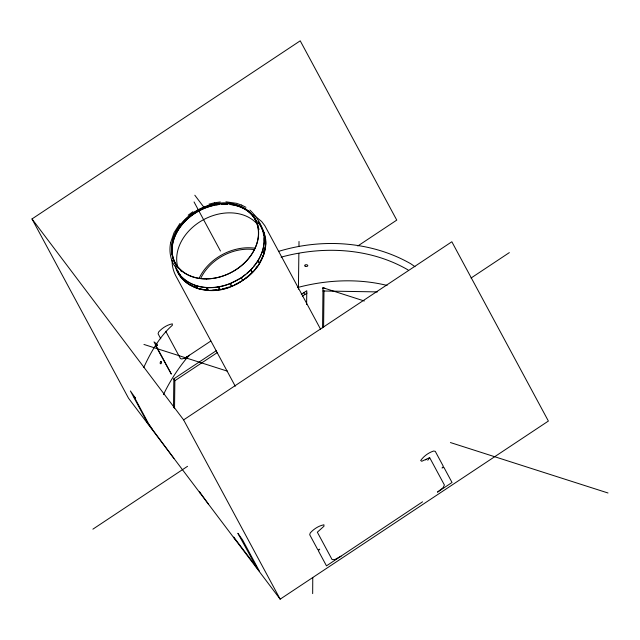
<?xml version="1.0" encoding="UTF-8"?>
<svg xmlns="http://www.w3.org/2000/svg" width="640" height="640" viewBox="0 0 640 640"><rect width="100%" height="100%" fill="white"/><g stroke="black" fill="none" stroke-linecap="round" stroke-linejoin="round"><path stroke-width="0.96" d="M312.672 593.624L312.768 577.52M306.624 304.56L306.768 290.72L301.304 294.344M322.56 327.872L322.992 287.736L322.976 288.68M323.6 327.24L323.992 290.608M173.496 407.712L173.848 378.832L216.328 350.664M174.528 408.6L174.864 380.712L173.848 378.832M298.408 289.208L298.864 253.4M298.952 246.44L299.016 241.464M170.624 242.736C169.064 250.608 170.208 259.064 174.528 265.912M173.928 458.392L147.336 422.608L130.4 390.944L135.352 397.952M170.648 242.56L174.032 232.72L179.992 223.408M143.712 367.56C150.856 352.096 159.496 336.608 172.368 325.272L172.296 323.84C167.024 324.888 162.208 328 158.64 331.984L158.088 333.776L160.8 338.808M254.504 564.64L259.328 571.032L242.56 539.888L237.864 533.288L256.176 566.592L233.728 537.104L234.744 538.992M427.768 460.248L429.664 457.624L444.4 484.992L443.176 487.608L437.448 492.16L452.032 482.48L443.904 467.384L441.992 468.008L443.392 466.44L435.264 451.336L433.584 451.032C428.448 452.736 423.792 456.128 420.664 460.536L421.768 461.28L429.664 457.624M252.696 267.52L250.752 269.984L247.032 273.048M253.84 266.048C260.52 258.376 264.896 247.96 263.968 237.728M163.448 394.656A171.808 133.328 -28.3 0 1 185.896 359.168L189.44 355.232L185.208 358.776L184.376 358.176L181.856 358.984L180.464 358.632L165.728 331.264M425.584 459.904L426.456 459.392M179.408 274.424C197.872 295.904 232.672 288.592 250.632 270.088L252.152 272.92L247.584 277.096L237.672 283.68L231.952 286.336L230.432 283.504L241.28 277.792L245.6 274.232M218.808 286.864L220.336 289.696C236.12 286.536 250.552 277.296 259.4 263.76L257.872 260.928M188.2 215.184L192.944 211.688M422.568 501.808L326.48 565.856L318.344 550.76L319.744 549.192L317.84 549.816L309.712 534.72L310.264 532.928C313.832 528.944 318.64 525.832 323.92 524.784L323.984 526.216L317.344 532.208L332.08 559.576L334.736 559.624L341.056 556.176M280.16 599.176L183.616 419.888L451.84 241.768L548.384 421.056L280.16 599.176L128.536 398.232L32 218.944L300.224 40.824L396.76 220.112L357.808 245.984M184.576 358.456L210.824 341.032M92.888 529.168L187.528 466.32M471.04 278.048L509.336 252.616M174.864 380.712L217.344 352.552M302.32 296.232L307.048 293.104M187.048 356.736L184.376 358.176M160.928 361.52L160.816 361.576A1.272 0.624 -74.7 0 0 160.176 363.464L160.864 363.832A1.272 0.624 -74.7 0 0 161.496 361.928L160.992 361.488M278.624 251.368C321.896 238.152 371.288 241.08 410.936 263.864L414.992 266.704M208.936 204.168L214.576 202.776M281.104 257.16C322.936 245.664 369.968 247.784 408.04 269.912M214.656 202.76L220.328 201.976M322.944 290.984L377.472 291.904M225.92 201.808L236.512 203.328L241.352 204.992M325.104 288.408L322.992 287.736L364.304 301M143.944 344.448L227.616 371.232M450.424 442.552L608 492.992M241.512 205.064L245.944 207.304M253.744 214.984L261.64 221.488L264.832 225.696L320.632 329.32M249.888 210.088C258.12 217.848 263.744 228.8 265.744 239.864C266.688 252.096 260.896 263.952 252.488 272.544L250.968 269.712C261.552 259.112 268.016 242.448 261.952 227.944M135.04 397.832L133.912 396.44L148.648 423.808L152.016 428.808M259.792 223.84L258.72 222.424L261.312 226.672M194.824 195.232L203.6 206.864M178.088 272.512C189.12 289.24 212.792 290.856 229.944 283.672L231.464 286.504C211.424 295.624 182.016 289.816 175.248 266.392L176.392 268.512M32 218.944L183.616 419.888M303.8 292.688L304.824 294.576M259.192 223.656L258.056 221.536L264.152 232.792L262.632 229.96M262.976 231L264.504 233.824L265.776 242.488L264.256 239.656M264.264 240.712L265.792 243.536L264.304 252.8L262.784 249.968M262.528 250.912L264.048 253.744L259.792 263.048L258.272 260.216M241.28 277.792L242.808 280.624M194.04 201.936L220.464 251.008M217.968 286.984L219.496 289.816L208.72 290.48L207.2 287.656M206.168 287.568L207.688 290.4L197.888 288.632L196.36 285.8M195.304 285.44L196.832 288.272L188.552 284.264L187.024 281.432M186.104 280.784L187.632 283.616L181.344 277.648L179.824 274.816M179.152 273.928L180.68 276.76L177.2 270.056M235.272 386.232L177 278.024C173.752 272.656 171.896 266.408 172.12 260.112M208.336 503.992L199.344 491.528L200.36 493.416M176.768 269.224L177.448 271.24M262.904 230.488L263.688 235.808M174.896 265.36L174.976 265.864M200.904 278.008A44.184 34.288 -28.3 0 1 254.32 249.616M199.424 277.696A45.88 35.608 -28.3 0 1 254.896 248.216M177.896 267.904A45.88 35.608 -28.3 0 1 176.832 266.448M175.88 264.936A45.88 35.608 -28.3 0 1 172.832 257.48M172.624 256.6A45.88 35.608 -28.3 0 1 173.936 238.744M174.224 237.952A45.88 35.608 -28.3 0 1 181.104 225.72M181.672 225A45.88 35.608 -28.3 0 1 194.192 213.68M194.992 213.152A45.88 35.608 -28.3 0 1 209.736 206.368M210.648 206.104A45.88 35.608 -28.3 0 1 215.216 205.016M216.136 204.848A45.88 35.608 -28.3 0 1 218.888 204.44M220.712 204.256A45.88 35.608 -28.3 0 1 227.896 204.168M231.376 204.528A45.88 35.608 -28.3 0 1 235.56 205.352M236.376 205.56A45.88 35.608 -28.3 0 1 256.848 221.904M229.56 204.44A45.672 35.44 -28.3 0 1 258.192 226.136M258.624 227.888A45.672 35.44 -28.3 0 1 258.952 229.672M181.768 271.664A45.672 35.44 -28.3 0 1 180.432 270.424M178.048 267.736A45.672 35.44 -28.3 0 1 176.992 266.288M176.496 265.544A45.672 35.44 -28.3 0 1 174.104 238.712M174.384 237.92A45.672 35.44 -28.3 0 1 209.736 206.48M210.64 206.216A45.672 35.44 -28.3 0 1 215.192 205.136M216.104 204.976A45.672 35.44 -28.3 0 1 219.752 204.464M221.568 204.312A45.672 35.44 -28.3 0 1 227.808 204.296M177.552 266.256A45.88 35.608 -28.3 0 1 203.864 219.504A45.88 35.608 -28.3 0 1 257.152 223.952M261.944 228.824A47.04 36.504 -28.3 0 1 263.112 231.312M264.904 237.528A47.04 36.504 -28.3 0 1 265.168 239.392M265.08 247.088A47.04 36.504 -28.3 0 1 264.104 252M263.072 255.264A47.04 36.504 -28.3 0 1 260.968 260.104M257.176 266.328A47.04 36.504 -28.3 0 1 255.48 268.552M251 273.472A47.04 36.504 -28.3 0 1 245.088 278.504M240.192 281.776A47.04 36.504 -28.3 0 1 234.984 284.56M228.624 287.136A47.04 36.504 -28.3 0 1 222.088 288.944M216.456 289.84A47.04 36.504 -28.3 0 1 212.728 290.104M207.248 289.976A47.04 36.504 -28.3 0 1 205.464 289.8M203.704 289.552A47.04 36.504 -28.3 0 1 198.616 288.408M196.04 287.56A47.04 36.504 -28.3 0 1 192.384 285.976M191.512 285.52A47.04 36.504 -28.3 0 1 189.824 284.552M186.688 282.36A47.04 36.504 -28.3 0 1 185.24 281.144M179.896 274.784A47.04 36.504 -28.3 0 1 177.808 270.704M297.48 287.552A171.808 133.328 -28.3 0 1 387.072 285.432M157.4 345.168L156.84 345.664L155.48 345.456L171.344 374.104L154.008 341.904L156.968 344.128L157.4 345.168M206.608 278.832A45.408 35.24 -28.3 0 0 256.16 221.76A45.408 35.24 -28.3 0 0 182.568 222.624A45.408 35.24 -28.3 0 0 206.608 278.832M206.496 278.936A45.672 35.44 -28.3 0 0 256.336 221.536A45.672 35.44 -28.3 0 0 182.32 222.4A45.672 35.44 -28.3 0 0 206.496 278.936M305.096 266.104A1.544 0.88 3.4 0 0 307.72 265.912A1.544 0.88 3.4 0 0 305.952 264.696A1.544 0.88 3.4 0 0 305.096 266.104"/></g></svg>
